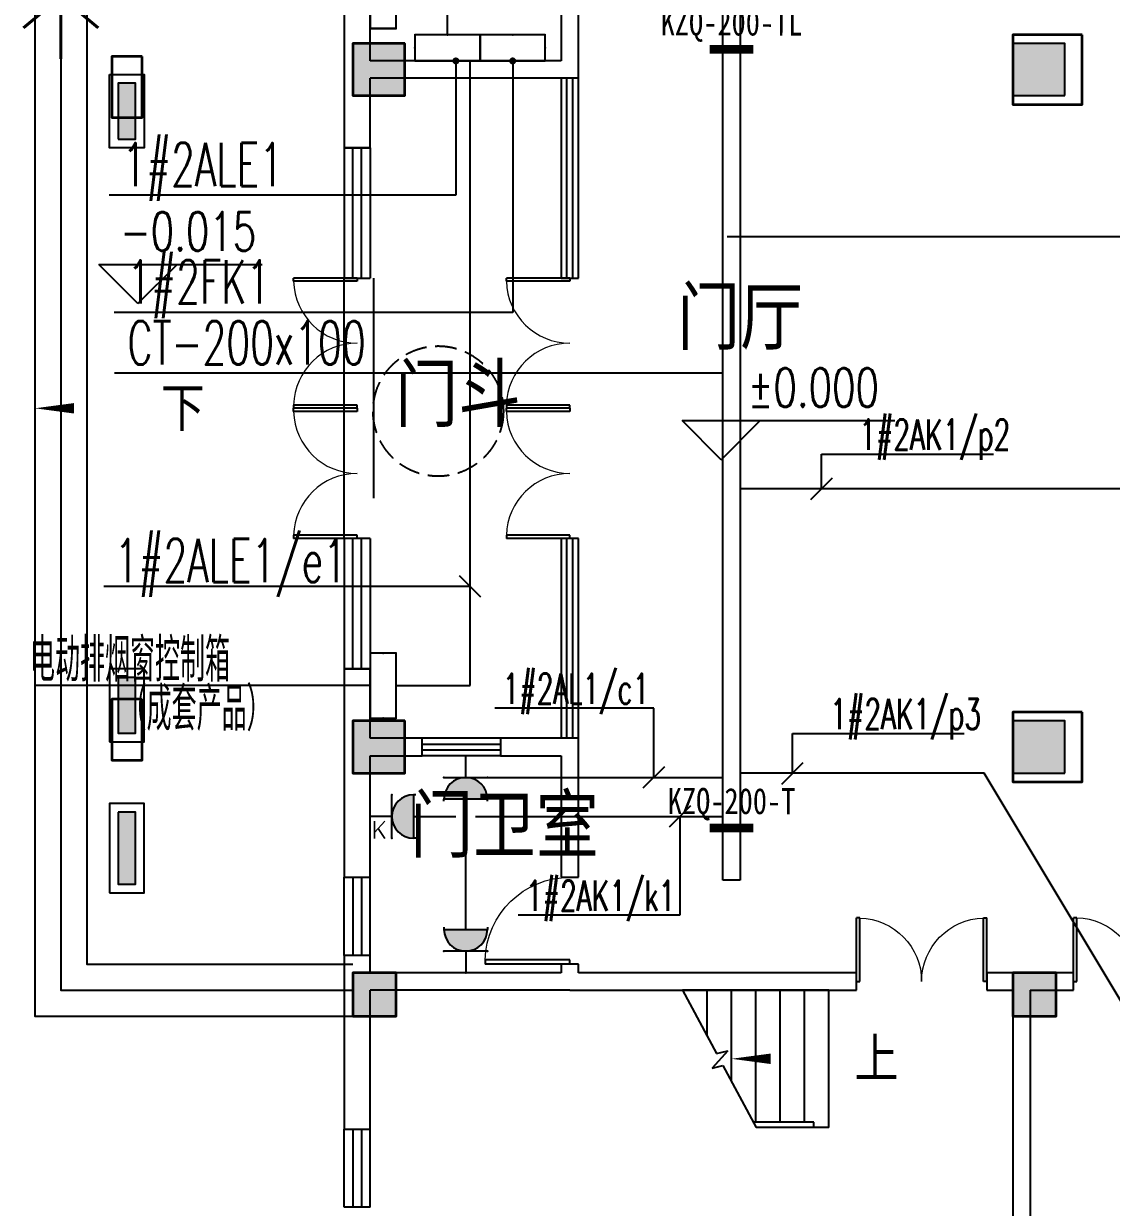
# Model space of a CAD drawing. Extents: x 0 to 302064749, y -59725395 to 1524223.
# Drawn here: x 2056441 to 2068964, y 1452774 to 1466403 of the extents above; entities that cross this region are included whole.
import ezdxf
from ezdxf.enums import TextEntityAlignment as Align

# ---------------------------------------------------------------- set-up
doc = ezdxf.new("R2010")
doc.units = 0
doc.header["$LTSCALE"] = 1000
doc.linetypes.add('DASH', pattern=[0.35, 0.25, -0.1])
for name, color, linetype in [('0-底图', 7, 'Continuous'), ('CABLETRAY', 4, 'Continuous'), ('CABLETRAY_DIM', 3, 'Continuous'), ('COLU', 7, 'Continuous'), ('COLU_HATCH', 251, 'Continuous'), ('COLUMN', 255, 'Continuous'), ('CURTWALL', 4, 'Continuous'), ('D', 7, 'Continuous'), ('DIM-照明', 3, 'Continuous'), ('DIM-箱柜', 7, 'Continuous'), ('DIM_ELEV', 3, 'Continuous'), ('DIM_SYMB', 3, 'Continuous'), ('DOOR_FIRE', 4, 'Continuous'), ('EQUIP-插座', 3, 'Continuous'), ('EQUIP-箱柜', 3, 'Continuous'), ('PUB_HATCH', 8, 'Continuous'), ('PUB_TEXT', 7, 'Continuous'), ('STAIR', 2, 'Continuous'), ('TEL_LEAD', 3, 'Continuous'), ('TEXT', 7, 'Continuous'), ('WALL', 2, 'Continuous'), ('WINDOW', 4, 'Continuous'), ('WIRE-照明', 6, 'Continuous'), ('家具', 8, 'Continuous'), ('抗震支吊架', 2, 'Continuous'), ('看线', 30, 'Continuous')]:
    doc.layers.add(name, color=color, linetype=linetype)
doc.layers.add('砼柱', color=2, linetype='Continuous', lineweight=35)
doc.styles.add('_TCH_DIM', font='SIMPLEX', dxfattribs={"width": 0.8, "height": 5, "bigfont": 'HZTXT'})
doc.styles.add('_TEL_DIM', font='simplex.shx', dxfattribs={"width": 0.8, "height": 3.5, "bigfont": 'gbcbig.shx'})
doc.styles.add('kzcad', font='', dxfattribs={"width": 0.8})
doc.styles.get("Standard").update_dxf_attribs({"font": 'geniso.shx', "bigfont": 'hztxt.shx'})
doc.styles.get('kzcad').set_extended_font_data('SimSun')

# ---------------------------------------------------------------- blocks, each defined once
blk = doc.blocks.new('$equip$00002928')
for p, q in [((-0.75, 0.6), (-0.75, 0)), ((0.75, 0.6), (-0.75, 0.6)), ((0.75, 0), (0.75, 0.6)), ((-0.75, 0), (0.75, 0))]:
    blk.add_line(p, q)
at = {"const_width": 0.04}
blk.add_lwpolyline([(-0.75, 0.6), (-0.75, 0), (0.75, 0), (0.75, 0.6), (-0.75, 0.6), (-0.75, 0)], dxfattribs=at)
for p in [(0, 0.6), (-0.75, 0.3), (0.75, 0.3), (0, 0)]:
    blk.add_point(p)
at = {"color": 7, "style": '_TEL_DIM', "flags": 1}
for tag in ['A', 'REMARK']:
    blk.add_attdef(tag, text='', height=0.00002, dxfattribs=at).set_placement((0, 0), align=Align.MIDDLE_CENTER)
blk = doc.blocks.new('$equip$00001237')
for p, q in [((-0.5, 1.05), (-0.5, 1)), ((-0.5, 1), (0.5, 1)), ((0.5, 1.05), (0.5, 1)), ((0.5, 0.5), (-0.5, 0.5)), ((0, 0.5), (0, 0))]:
    blk.add_line(p, q)
blk.add_arc((0, 1), 0.5, 180, 0)
for p in [(0, 1), (-0.5, 0.5), (0.5, 0.5), (0, 0)]:
    blk.add_point(p)
for points in [[(0.433, 0.75), (-0.433, 0.75), (0.5, 1), (-0.5, 1)], [(0.25, 0.567), (-0.25, 0.567), (0.433, 0.75), (-0.433, 0.75)], [(0, 0.5), (0, 0.5), (0.25, 0.567), (-0.25, 0.567)]]:
    blk.add_solid(points)
at = {"flags": 9}
blk.add_attdef('A', (0, 0), '', height=0.00002, dxfattribs=at)
blk = doc.blocks.new('$equip$00001764')
for p, q in [((-0.5, 1.05), (-0.5, 1)), ((-0.5, 1), (0.5, 1)), ((0.5, 1.05), (0.5, 1)), ((0.5, 0.5), (-0.5, 0.5)), ((0, 0.5), (0, 0))]:
    blk.add_line(p, q)
blk.add_arc((0, 1), 0.5, 180, 0)
for p in [(-0.5, 0.5), (0.5, 0.5), (0, 0)]:
    blk.add_point(p)
for points in [[(0.433, 0.75), (-0.433, 0.75), (0.5, 1), (-0.5, 1)], [(0.25, 0.567), (-0.25, 0.567), (0.433, 0.75), (-0.433, 0.75)], [(0, 0.5), (0, 0.5), (0.25, 0.567), (-0.25, 0.567)]]:
    blk.add_solid(points)
at = {"color": 7, "style": '_TEL_DIM'}
blk.add_attdef('$TEXT$', text='', height=0.4, dxfattribs=at).set_placement((0.303, 0.211), align=Align.MIDDLE_CENTER)
at = {"color": 7, "style": '_TEL_DIM', "flags": 1}
blk.add_attdef('A', text='', height=0.00002, dxfattribs=at).set_placement((0, 0), align=Align.MIDDLE_CENTER)
blk = doc.blocks.new('gfhj')
at = {"layer": 'D', "style": '_TEL_DIM', "width": 0.8}
blk.add_text('*', height=2500, dxfattribs=at).set_placement((2053559, -44778))
blk = doc.blocks.new('1111')
at = {"layer": 'COLU_HATCH'}
h = blk.add_hatch(color=256, dxfattribs=at)
h.dxf.hatch_style = 1
h.paths.add_polyline_path([(1098792, 1074991), (1098792, 1075591), (1098192, 1075591), (1098192, 1074991)])
h = blk.add_hatch(color=256, dxfattribs=at)
h.dxf.hatch_style = 1
h.paths.add_polyline_path([(1106392, 1074991), (1106392, 1075591), (1105792, 1075591), (1105792, 1074991)])
h = blk.add_hatch(color=256, dxfattribs=at)
h.dxf.hatch_style = 1
h.paths.add_polyline_path([(1098792, 1067191), (1098792, 1067791), (1098192, 1067791), (1098192, 1067191)])
h = blk.add_hatch(color=256, dxfattribs=at)
h.dxf.hatch_style = 1
h.paths.add_polyline_path([(1106392, 1067191), (1106392, 1067791), (1105792, 1067791), (1105792, 1067191)])
h = blk.add_hatch(color=256, dxfattribs=at)
h.dxf.hatch_style = 1
h.paths.add_polyline_path([(1098692, 1064391), (1098692, 1064891), (1098192, 1064891), (1098192, 1064391)])
h = blk.add_hatch(color=256, dxfattribs=at)
h.dxf.hatch_style = 1
h.paths.add_polyline_path([(1106292, 1064391), (1106292, 1064891), (1105792, 1064891), (1105792, 1064391)])
at = {"layer": 'COLU'}
for points in [[(1098792, 1074991), (1098792, 1075591), (1098192, 1075591), (1098192, 1074991)], [(1106392, 1074991), (1106392, 1075591), (1105792, 1075591), (1105792, 1074991)], [(1098792, 1067191), (1098792, 1067791), (1098192, 1067791), (1098192, 1067191)], [(1106392, 1067191), (1106392, 1067791), (1105792, 1067791), (1105792, 1067191)], [(1098692, 1064391), (1098692, 1064891), (1098192, 1064891), (1098192, 1064391)], [(1106292, 1064391), (1106292, 1064891), (1105792, 1064891), (1105792, 1064391)]]:
    blk.add_lwpolyline(points, close=True, dxfattribs=at)
blk = doc.blocks.new('rtyu')
at = {"layer": '砼柱', "lineweight": 35}
for points in [[(2828708, 691340), (2827908, 691340), (2827908, 690540), (2828708, 690540)], [(2828708, 691340), (2827908, 691340), (2827908, 690540), (2828708, 690540)], [(2820908, 691240), (2820308, 691240), (2820308, 690640), (2820908, 690640)], [(2820908, 691240), (2820308, 691240), (2820308, 690640), (2820908, 690640)], [(2817883, 691090), (2817533, 691090), (2817533, 690390), (2817883, 690390)], [(2817883, 683690), (2817533, 683690), (2817533, 682990), (2817883, 682990)], [(2828708, 683540), (2827908, 683540), (2827908, 682740), (2828708, 682740)], [(2828708, 683540), (2827908, 683540), (2827908, 682740), (2828708, 682740)], [(2820908, 683440), (2820308, 683440), (2820308, 682840), (2820908, 682840)], [(2820908, 683440), (2820308, 683440), (2820308, 682840), (2820908, 682840)], [(2820808, 680540), (2820308, 680540), (2820308, 680040), (2820808, 680040)], [(2828408, 680540), (2827908, 680540), (2827908, 680040), (2828408, 680040)]]:
    blk.add_lwpolyline(points, close=True, dxfattribs=at)
blk = doc.blocks.new('A$C6D717843')
at = {"layer": 'TEXT'}
blk.add_blockref('rtyu', (-2821208, -641940), dxfattribs=at)
blk = doc.blocks.new('$DorLib2D$00000002')
for p, q in [((-0.5, 0), (-0.5, 0.4875)), ((-0.475, 0.4875), (-0.5, 0.4875)), ((-0.475, 0), (-0.475, 0.4875)), ((0.475, 0), (0.475, 0.4875)), ((0.475, 0.4875), (0.5, 0.4875)), ((0.5, 0), (0.5, 0.4875)), ((-0.5, 0), (-0.475, 0)), ((0.5, 0), (0.475, 0))]:
    blk.add_line(p, q)
at = {"lineweight": 13}
for centre, start, end in [((-0.4875, 0), 0, 88.53072), ((0.4875, 0), 91.46928, 180)]:
    blk.add_arc(centre, 0.4875, start, end, dxfattribs=at)
blk = doc.blocks.new('$WINLIB2D$00000001')
at = {"color": 0}
for points in [[(-0.5, 0.5), (-0.5, -0.5)], [(-0.5, 0.5), (0.5, 0.5)], [(0.5, -0.5), (0.5, 0.5)], [(0.5, 0.1667), (-0.5, 0.1667)], [(0.5, -0.1667), (-0.5, -0.1667)], [(-0.5, -0.5), (0.5, -0.5)]]:
    blk.add_lwpolyline(points, dxfattribs=at)
blk = doc.blocks.new('$DorLib2D$00000001')
for p, q in [((0.45, 0.975), (0.5, 0.975)), ((0.45, 0), (0.45, 0.975)), ((0.5, 0), (0.5, 0.975)), ((0.5, 0), (0.45, 0))]:
    blk.add_line(p, q)
at = {"lineweight": 13}
blk.add_arc((0.475, 0), 0.975, 91.4693, 180, dxfattribs=at)
blk = doc.blocks.new('_FZH')
blk.add_lwpolyline([(-0.5, -0.5), (0.5, -0.5), (0.5, 0.5), (-0.5, 0.5)], close=True)
at = {"layer": 'PUB_HATCH'}
blk.add_solid([(-0.5, -0.5), (0.5, -0.5), (-0.5, 0.5), (0.5, 0.5)], dxfattribs=at)
blk = doc.blocks.new('gfhjghj')
at = {"layer": 'CURTWALL'}
for p, q in [((1065232.7, -13149.9), (1065232.7, -15449.7)), ((1065299.4, -15449.7), (1065299.4, -13149.9)), ((1065366.1, -15449.7), (1065366.1, -13149.9)), ((1065432.7, -15449.7), (1065432.7, -13149.9)), ((1065232.7, -15449.7), (1065432.7, -15449.7)), ((1065432.7, -18449.7), (1065232.7, -18449.7)), ((1065232.7, -18449.7), (1065232.7, -20749.9)), ((1065299.4, -20749.9), (1065299.4, -18449.7)), ((1065366.1, -20749.9), (1065366.1, -18449.7)), ((1065432.7, -20749.9), (1065432.7, -18449.7))]:
    blk.add_line(p, q, dxfattribs=at)
at = {"layer": 'DIM_ELEV'}
for p, q in [((1060359.6, -15743.4), (1059909.6, -15293.4)), ((1059909.6, -15293.4), (1061790.3, -15293.4)), ((1060359.6, -15743.4), (1060809.6, -15293.4)), ((1067073.8, -17541.5), (1066623.8, -17091.5)), ((1066623.8, -17091.5), (1069074.8, -17091.5)), ((1067073.8, -17541.5), (1067523.8, -17091.5))]:
    blk.add_line(p, q, dxfattribs=at)
at = {"layer": 'DIM_SYMB'}
for points in [[(1060465.2, -16949.9, 0, 0, 0), (1059172.7, -16949.9, 0, 120, 0), (1059622.7, -16949.9, 0, 0, 0)], [(1068452.7, -24439.9, 0, 0, 0), (1067192.7, -24439.9, 0, 120, 0), (1067642.7, -24439.9, 0, 0, 0)]]:
    blk.add_lwpolyline(points, format="xyseb", dxfattribs=at)
at = {"layer": 'STAIR'}
for p, q in [((1068312.7, -23649.9), (1066629.2, -23649.9)), ((1066629.2, -23649.9), (1067019.7, -24378.3)), ((1066632.7, -23656.5), (1066632.7, -23649.9)), ((1066912.7, -24178.8), (1066912.7, -23649.9)), ((1067192.7, -24701.1), (1067192.7, -23649.9)), ((1067472.7, -25169.9), (1067472.7, -23649.9)), ((1067752.7, -25169.9), (1067752.7, -23649.9)), ((1068032.7, -25169.9), (1068032.7, -23649.9)), ((1068312.7, -25229.9), (1068312.7, -23649.9)), ((1067151.2, -24347.5), (1066971.9, -24548)), ((1067019.7, -24378.3), (1067151.2, -24347.5)), ((1066971.9, -24548), (1067095.2, -24519.1)), ((1067095.2, -24519.1), (1067476.3, -25229.9)), ((1068142.7, -25169.9), (1067444.1, -25169.9)), ((1068142.7, -25229.9), (1068142.7, -25169.9)), ((1068142.7, -25229.9), (1067476.3, -25229.9)), ((1068142.7, -25229.9), (1067476.3, -25229.9)), ((1068312.7, -25229.9), (1068142.7, -25229.9))]:
    blk.add_line(p, q, dxfattribs=at)
for points in [[(1060432.7, -9949.9), (1059172.7, -9949.9), (1059172.7, -23949.9), (1062832.7, -23949.9)], [(1060432.7, -10249.9), (1059472.7, -10249.9), (1059472.7, -23649.9), (1062832.7, -23649.9)], [(1062832.7, -10549.9), (1059772.7, -10549.9), (1059772.7, -23349.9), (1062832.7, -23349.9)]]:
    blk.add_lwpolyline(points, dxfattribs=at)
at = {"layer": 'WALL'}
for p, q in [((1062732.7, -11449.9), (1062732.7, -13049.9)), ((1063032.7, -12949.9), (1063032.7, -11449.9)), ((1065232.7, -12199.9), (1065232.7, -12949.9)), ((1065432.7, -13149.9), (1065432.7, -12199.9)), ((1062732.7, -13049.9), (1062732.7, -13949.7)), ((1065232.7, -12949.9), (1063032.7, -12949.9)), ((1063032.7, -13949.7), (1063032.7, -13149.9)), ((1065432.7, -13149.9), (1063032.7, -13149.9)), ((1062732.7, -13949.7), (1063032.7, -13949.7)), ((1063032.7, -19949.7), (1062732.7, -19949.7)), ((1062732.7, -19949.7), (1062732.7, -20849.9)), ((1063032.7, -20749.9), (1063032.7, -19949.7)), ((1062732.7, -20849.9), (1062732.7, -22349.9)), ((1063632.7, -20749.9), (1063032.7, -20749.9)), ((1063632.7, -20949.9), (1063632.7, -20749.9)), ((1065432.7, -20749.9), (1064532.7, -20749.9)), ((1064532.7, -20749.9), (1064532.7, -20949.9)), ((1065432.7, -22349.9), (1065432.7, -20749.9)), ((1063032.7, -20949.9), (1063632.7, -20949.9)), ((1063032.7, -22349.9), (1063032.7, -20949.9)), ((1064532.7, -20949.9), (1065232.7, -20949.9)), ((1065232.7, -20949.9), (1065232.7, -22349.9)), ((1062732.7, -22349.9), (1063032.7, -22349.9)), ((1065232.7, -22349.9), (1065432.7, -22349.9)), ((1063032.7, -23249.9), (1062732.7, -23249.9)), ((1062732.7, -23249.9), (1062732.7, -23549.9)), ((1063032.7, -23449.9), (1063032.7, -23249.9)), ((1065432.7, -23349.9), (1065232.7, -23349.9)), ((1065232.7, -23349.9), (1065232.7, -23449.9)), ((1065432.7, -23449.9), (1065432.7, -23349.9)), ((1062732.7, -23549.9), (1062732.7, -25249.9)), ((1065232.7, -23449.9), (1063032.7, -23449.9)), ((1068632.7, -23449.9), (1065432.7, -23449.9)), ((1068632.7, -23649.9), (1068632.7, -23449.9)), ((1070532.7, -23449.9), (1070132.7, -23449.9)), ((1070132.7, -23449.9), (1070132.7, -23649.9)), ((1071132.7, -23449.9), (1070532.7, -23449.9)), ((1071132.7, -23649.9), (1071132.7, -23449.9)), ((1063032.7, -25249.9), (1063032.7, -23649.9)), ((1065332.7, -23649.9), (1063032.7, -23649.9)), ((1065332.7, -23649.9), (1068632.7, -23649.9)), ((1070132.7, -23649.9), (1070432.7, -23649.9)), ((1070432.7, -23649.9), (1070432.7, -27249.9)), ((1070632.7, -23649.9), (1071132.7, -23649.9)), ((1070632.7, -23649.9), (1070632.7, -27249.9)), ((1062732.7, -25249.9), (1063032.7, -25249.9))]:
    blk.add_line(p, q, dxfattribs=at)
at = {"layer": 'WINDOW'}
for p, q in [((1062732.7, -16949.7), (1062732.7, -15449.7)), ((1062732.7, -18449.7), (1062732.7, -16949.7))]:
    blk.add_line(p, q, dxfattribs=at)
at = {"layer": '家具'}
blk.add_line((1063072.7, -15449.7), (1063072.7, -17984.5), dxfattribs=at)
at = {"layer": '家具', "linetype": 'DASH'}
blk.add_circle((1063816.8, -16982.4), 750, dxfattribs=at)
at = {"layer": '看线'}
for points in [[(1060032.7, -13108), (1060432.7, -13108), (1060432.7, -13949.7), (1060032.7, -13949.7)], [(1060032.7, -20791.9), (1060432.7, -20791.9), (1060432.7, -19950.2), (1060032.7, -19950.2)], [(1060032.7, -22528.9), (1060432.7, -22528.9), (1060432.7, -21499.7), (1060032.7, -21499.7)]]:
    blk.add_lwpolyline(points, close=True, dxfattribs=at)
for name, p in [('A$C6D717843', (1063732.7, -62049.9)), ('1111', (-35359.3, -1088341))]:
    blk.add_blockref(name, p)
at = {"layer": 'COLUMN'}
for p, xscale, yscale, zscale, rotation in [((1060232.7, -13528.8), 199.99999997532, 641.6984140200075, 641.6984140200075, 8.771190194995225e-09), ((1060232.7, -20371.1), 641.6984140200075, 199.9999999543652, 199.9999999543652, 269.9999999713945), ((1060232.7, -22014.3), 829.2734779978637, 199.9999999923166, 199.9999999923166, 270)]:
    blk.add_blockref('_FZH', p, dxfattribs=dict(at, xscale=xscale, yscale=yscale, zscale=zscale, rotation=rotation))
at = {"layer": 'DOOR_FIRE', "xscale": -1500, "yscale": 1500, "zscale": 200, "rotation": 359.9999992726557}
blk.add_blockref('$DorLib2D$00000002', (1069382.7, -23549.9), dxfattribs=at)
at = {"layer": 'WINDOW'}
for name, p, xscale, yscale, zscale, rotation in [('$WINLIB2D$00000001', (1062882.7, -14699.7), 1500, 300, 300, 270), ('$DorLib2D$00000002', (1062882.7, -16199.7), 1500, 1500, 300, 90), ('$DorLib2D$00000002', (1065332.7, -16199.7), 1500, 1500, 200, 90), ('$DorLib2D$00000002', (1062882.7, -17699.7), 1500, 1500, 300, 90), ('$DorLib2D$00000002', (1065332.7, -17699.7), 1500, 1500, 200, 90), ('$WINLIB2D$00000001', (1062882.7, -19199.7), 1500, 300, 300, 270), ('$WINLIB2D$00000001', (1062882.7, -22799.9), -900, 300, 300, 270), ('$DorLib2D$00000001', (1065332.7, -22849.9), -1000, 1000, 200, 90), ('$WINLIB2D$00000001', (1062882.7, -25699.9), -900, 300, 300, 270)]:
    blk.add_blockref(name, p, dxfattribs=dict(at, xscale=xscale, yscale=yscale, zscale=zscale, rotation=rotation))
at = {"layer": 'WINDOW', "zscale": 200}
for name, p, xscale, yscale in [('$WINLIB2D$00000001', (1064082.7, -20849.9), -900, 200), ('$DorLib2D$00000002', (1071882.7, -23549.9), 1500, 1500)]:
    blk.add_blockref(name, p, dxfattribs=dict(at, xscale=xscale, yscale=yscale))
at = {"layer": 'PUB_TEXT', "style": '_TCH_DIM', "width": 0.705882}
for s, p in [('-0.015', (1060155.3, -15135.9)), ('%%P0.000', (1067379.8, -16934))]:
    blk.add_text(s, height=446.25, dxfattribs=at).set_placement(p)
at = {"layer": 'PUB_TEXT'}
for s, p in [('门厅', (1066568.9, -16276.9)), ('门斗', (1063322.3, -17166.2)), ('门卫室', (1063494.5, -22124.8))]:
    blk.add_text(s, height=723.4, dxfattribs=at).set_placement(p)
at = {"layer": 'PUB_TEXT', "style": '_TCH_DIM'}
for s, p in [('下', (1060622.7, -17212.4)), ('上', (1068610.2, -24702.4))]:
    blk.add_text(s, height=506.4, dxfattribs=at).set_placement(p)

msp = doc.modelspace()

# ---------------------------------------------------------------- linework, layer by layer
at = {"layer": 'CABLETRAY'}
for p, q in [((2064491, 1456542), (2064491, 1466707)), ((2064691, 1466707), (2064691, 1456542)), ((2064691, 1456542), (2064491, 1456542))]:
    msp.add_line(p, q, dxfattribs=at)
at = {"layer": 'CABLETRAY_DIM'}
for p, q in [((2062050, 1462378), (2057486, 1462378)), ((2064491, 1462378), (2062050, 1462378))]:
    msp.add_line(p, q, dxfattribs=at)
at = {"layer": 'DIM-照明'}
for p, q in [((2065504, 1460925), (2065752, 1461172)), ((2061705, 1459798), (2061457, 1460045)), ((2063818, 1457847), (2063571, 1457600)), ((2065170, 1457647), (2065417, 1457895)), ((2064120, 1457397), (2063873, 1457150))]:
    msp.add_line(p, q, dxfattribs=at)
for points in [[(2065628, 1461048), (2065628, 1461446)], [(2065628, 1461446), (2067606, 1461446)], [(2059525, 1459921), (2057364, 1459921)], [(2061581, 1459921), (2059525, 1459921)], [(2063695, 1458520), (2061866, 1458520)], [(2063695, 1457724), (2063695, 1458520)], [(2065293, 1457771), (2065293, 1458228)], [(2065293, 1458228), (2067271, 1458228)], [(2063997, 1457274), (2063997, 1456136)], [(2063997, 1456136), (2062136, 1456136)]]:
    msp.add_lwpolyline(points, dxfattribs=at)
at = {"layer": 'DIM-箱柜'}
for p, q in [((2061417, 1465974), (2061417, 1464430)), ((2062071, 1465974), (2062071, 1463079)), ((2061417, 1464430), (2057426, 1464430)), ((2062071, 1463079), (2057484, 1463079))]:
    msp.add_line(p, q, dxfattribs=at)
at = {"layer": 'DIM-箱柜', "const_width": 40}
for points in [[(2061417, 1465994, 1), (2061417, 1465954, 1)], [(2062071, 1465994, 1), (2062071, 1465954, 1)]]:
    msp.add_lwpolyline(points, format="xyb", close=True, dxfattribs=at)
at = {"layer": 'TEL_LEAD', "color": 7}
msp.add_line((2060430, 1458781), (2056563, 1458781), dxfattribs=at)
at = {"layer": 'WIRE-照明'}
for p, q in [((2061321, 1466274), (2061321, 1466613)), ((2061581, 1458781), (2061581, 1465974)), ((2064541, 1463952), (2068715, 1463952)), ((2068383, 1463952), (2069491, 1463952)), ((2070467, 1461048), (2064691, 1461048)), ((2060730, 1458781), (2061581, 1458781)), ((2061780, 1457724), (2064491, 1457724)), ((2067499, 1457771), (2064691, 1457771)), ((2070079, 1453473), (2067499, 1457771)), ((2061530, 1455974), (2061530, 1457474)), ((2060930, 1457274), (2061417, 1457274)), ((2061642, 1457274), (2064491, 1457274))]:
    msp.add_line(p, q, dxfattribs=at)
at = {"layer": '抗震支吊架', "color": 2, "const_width": 100}
for points in [[(2064341, 1466107), (2064841, 1466107)], [(2064341, 1457142), (2064841, 1457142)]]:
    msp.add_lwpolyline(points, dxfattribs=at)

# ---------------------------------------------------------------- block references
at = {"layer": '0-底图'}
for name, p in [('gfhjghj', (997397, 1478924)), ('gfhj', (2624, 1509706))]:
    msp.add_blockref(name, p, dxfattribs=at)
at = {"layer": 'EQUIP-插座', "xscale": 500, "yscale": 500, "zscale": 500, "rotation": 180}
msp.add_blockref('$equip$00001237', (2061530, 1457974), dxfattribs=at)
at = {"layer": 'EQUIP-插座'}
ref = msp.add_blockref('$equip$00001764', (2060430, 1457274), dxfattribs=dict(at, xscale=500, yscale=500, zscale=500, rotation=270))
ref.add_attrib('$TEXT$', 'K', dxfattribs={"layer": '0', "color": 7, "height": 200, "style": '_TEL_DIM'}).set_placement((2060535, 1457122), align=Align.MIDDLE_CENTER)
at = {"layer": 'EQUIP-插座', "xscale": 500, "yscale": 500, "zscale": 500}
msp.add_blockref('$equip$00001237', (2061530, 1455474), dxfattribs=at)
at = {"layer": 'EQUIP-箱柜', "xscale": 500, "yscale": 500, "zscale": 500, "rotation": 270}
for p in [(2060430, 1466724), (2060430, 1458781)]:
    msp.add_blockref('$equip$00002928', p, dxfattribs=at)
at = {"layer": 'EQUIP-箱柜', "xscale": 500, "yscale": 500, "zscale": 500}
for p in [(2061321, 1465974), (2062071, 1465974)]:
    msp.add_blockref('$equip$00002928', p, dxfattribs=at)

# ---------------------------------------------------------------- texts
at = {"layer": 'CABLETRAY_DIM', "color": 7, "style": '_TEL_DIM', "width": 0.64}
msp.add_text('CT-200x100', height=500, dxfattribs=at).set_placement((2057636, 1462478))
at = {"layer": 'DIM-照明', "color": 7, "style": '_TEL_DIM', "width": 0.64}
for s, height, p in [('1#2AK1/p2', 350, (2066062, 1461496)), ('1#2ALE1/e1', 500, (2057489, 1459971)), ('1#2AL1/c1', 350, (2061954, 1458570)), ('1#2AK1/p3', 350, (2065727, 1458278)), ('1#2AK1/k1', 350, (2062224, 1456186))]:
    msp.add_text(s, height=height, dxfattribs=at).set_placement(p)
at = {"layer": 'DIM-箱柜', "color": 7, "style": '_TEL_DIM', "width": 0.64}
for s, p in [('1#2ALE1', (2057576, 1464530)), ('1#2FK1', (2057634, 1463179))]:
    msp.add_text(s, height=500, dxfattribs=at).set_placement(p)
at = {"layer": 'TEL_LEAD', "color": 7, "style": '_TEL_DIM', "width": 0.8}
for s, p in [('电动排烟窗控制箱', (2056513, 1458826)), ('（成套产品）', (2057568, 1458263))]:
    msp.add_text(s, height=500, dxfattribs=at).set_placement(p)
at = {"layer": '抗震支吊架', "color": 2, "style": 'kzcad', "width": 0.8}
for s, p in [('KZQ-200-TL', (2064591, 1466267)), ('KZQ-200-T', (2064591, 1457302))]:
    msp.add_text(s, height=300, rotation=359.8854, dxfattribs=at).set_placement(p, align=Align.CENTER)

doc.saveas('drawing.dxf')
